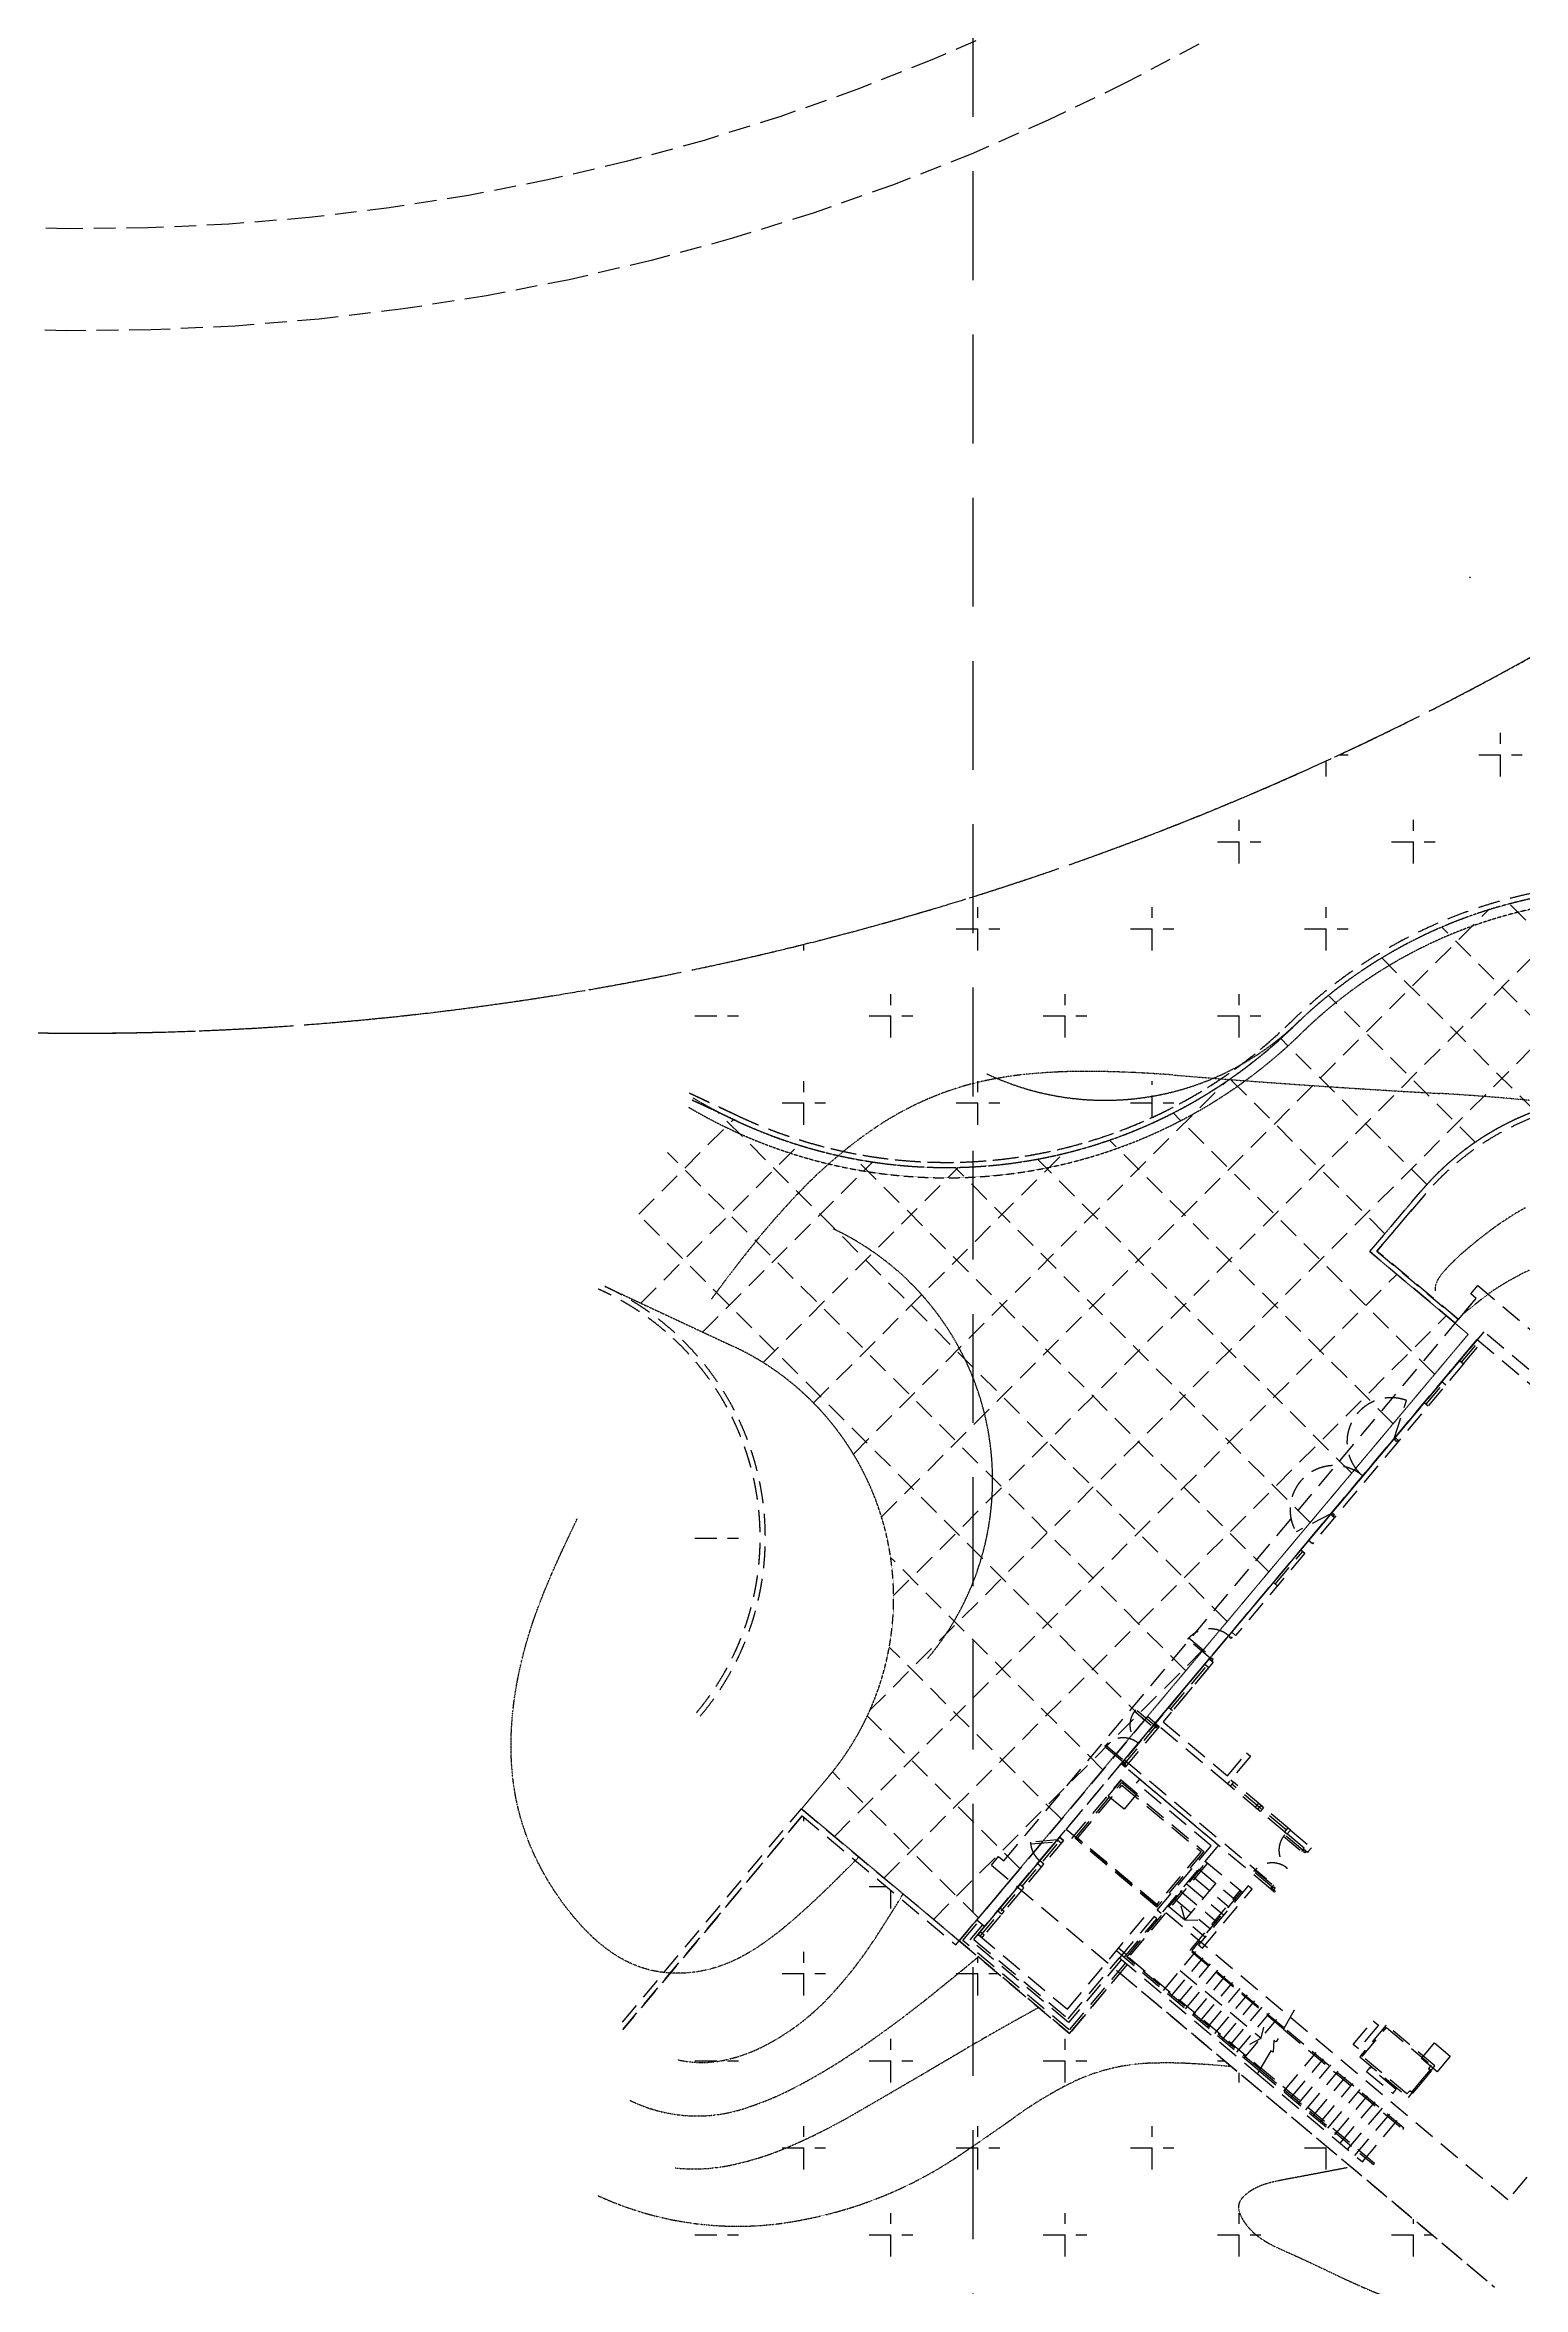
# Model space of a CAD drawing. Header units: millimetres. Extents: x 832728086 to 834530684, y 817551485 to 818349469.
# Drawn here: x 834193236 to 834236357, y 817914034 to 817979448 of the extents above; entities that cross this region are included whole.
import ezdxf

# ---------------------------------------------------------------- set-up
doc = ezdxf.new("R2010")
doc.units = ezdxf.units.MM
doc.header["$LTSCALE"] = 100
doc.linetypes.add('Hidden', pattern=[9.525, 6.35, -3.175])
doc.layers.add('+C-160', color=160, linetype='Hidden')
doc.layers.add('architecture 2$0$Default', color=7, linetype='Continuous')
doc.layers.add('architecture 2$0$000-Architecture boundary', color=1, linetype='Continuous', lineweight=35)
doc.styles.add('architecture 2$0$Standard', font='swissc.ttf')

# ---------------------------------------------------------------- blocks, each defined once
blk = doc.blocks.new('architecture 2$0$p3-s3')
at = {"layer": 'architecture 2$0$000-Architecture boundary'}
blk.add_lwpolyline([(-57698, -29469, -0.008683772), (-57632, -29474, -0.008576269), (-57565, -29481, -0.008406178), (-57500, -29491, -0.008196592), (-57435, -29502, -0.008023321), (-57370, -29516, -0.007730422), (-57307, -29531, -0.007555711), (-57243, -29548, -0.007200648), (-57181, -29568, -0.007025998), (-57118, -29589, -0.006629598), (-57057, -29612, -0.006456201), (-56995, -29636, -0.006036983), (-56935, -29662, -0.005865705), (-56874, -29690, -0.00543876), (-56814, -29719, -0.005270163), (-56754, -29750, -0.00484681), (-56695, -29781, -0.004681195), (-56636, -29815, -0.004269171), (-56578, -29849, -0.00410663), (-56519, -29885, -0.003710592), (-56462, -29921, -0.003551057), (-56404, -29959, -0.003173183), (-56346, -29997, -0.003016467), (-56289, -30037, -0.002657062), (-56232, -30077, -0.002502894), (-56175, -30118, -0.002160902), (-56119, -30159, -0.00200895), (-56062, -30202, -0.001682373), (-56006, -30245, -0.001532267), (-55949, -30288, -0.001218487), (-55893, -30332, -0.00106983), (-55837, -30376, -0.000765839), (-55781, -30420, -0.000618218), (-55725, -30465, -0.000320789), (-55669, -30510, -0.000173784), (-55613, -30555, 0.00012041), (-55557, -30600, 0.000267222), (-55501, -30645, 0.000561516), (-55445, -30690, 0.000708554), (-55388, -30734, 0.001006205), (-55332, -30779, 0.001153883), (-55275, -30823, 0.001457984), (-55219, -30867, 0.001606701), (-55162, -30910, 0.001920078), (-55105, -30953, 0.002070213), (-55048, -30995, 0.002395278), (-54990, -31037, 0.00254718), (-54932, -31078, 0.002885737), (-54874, -31118, 0.003039717), (-54816, -31158, 0.003392702), (-54758, -31196, 0.003549011), (-54699, -31234, 0.003916163), (-54639, -31270, 0.004074973), (-54580, -31306, 0.004454422), (-54520, -31340, 0.004615798), (-54459, -31374, 0.005003612), (-54399, -31405, 0.00516748), (-54337, -31436, 0.005557198), (-54276, -31465, 0.005723306), (-54213, -31493, 0.00610557), (-54151, -31519, 0.006273446), (-54087, -31544, 0.006635852), (-54023, -31567, 0.006804776), (-53959, -31588, 0.007132122), (-53894, -31607, 0.014317718), (-53762, -31640, 0.013779926), (-53629, -31666, 0.013608949), (-53493, -31685, 0.013168305), (-53357, -31696, 0.013051088), (-53220, -31700, 0.012738046), (-53082, -31697, 0.012672924), (-52944, -31687, 0.012502574), (-52807, -31670, 0.012488214), (-52671, -31646, 0.012465595), (-52536, -31616, 0.012501318), (-52402, -31578, 0.012624186), (-52271, -31534, 0.01271003), (-52142, -31484, 0.012968916), (-52016, -31427, 0.013105496), (-51893, -31363, 0.013481215), (-51774, -31293, 0.013669347), (-51659, -31217, 0.014128401), (-51548, -31135, 0.014368424), (-51442, -31046, 0.014857514), (-51342, -30952, 0.015148284), (-51247, -30851, 0.015590617), (-51159, -30745, 0.015928262), (-51076, -30632, 0.01622612), (-51001, -30514, 0.016602988), (-50933, -30390, 0.016651156), (-50874, -30261, 0.017055672), (-50821, -30124, 0.016766249), (-50778, -29985, 0.01718422), (-50743, -29837, 0.016514782), (-50719, -29688, 0.008402732), (-50710, -29609, 0.00816617), (-50703, -29531, 0.008270346), (-50699, -29450, 0.0079925), (-50698, -29369, 0.018658251), (-50699, -29334, 0.01895457), (-50703, -29300, 0.018710645), (-50710, -29266, 0.018229053), (-50719, -29232, 0.017985019), (-50730, -29199, 0.016887107), (-50744, -29167, 0.016658516), (-50760, -29135, 0.015200327), (-50778, -29104, 0.014997745), (-50799, -29074, 0.01342248), (-50822, -29044, 0.013249207), (-50847, -29014, 0.011727608), (-50874, -28986, 0.011581884), (-50903, -28957, 0.01020621), (-50934, -28930, 0.010084206), (-50967, -28903, 0.008888755), (-51001, -28877, 0.008786426), (-51039, -28851, 0.00777141), (-51077, -28826, 0.007685228), (-51117, -28801, 0.006834477), (-51159, -28777, 0.006761579), (-51203, -28754, 0.006053164), (-51247, -28731, 0.005991279), (-51294, -28709, 0.005402996), (-51342, -28688, 0.005350331), (-51392, -28667, 0.004862118), (-51442, -28647, 0.00481725), (-51495, -28627, 0.004411972), (-51548, -28608, 0.004373768), (-51603, -28590, 0.004037238), (-51659, -28572, 0.004004789), (-51716, -28555, 0.003725465), (-51774, -28539, 0.003698038), (-51833, -28523, 0.003466629), (-51893, -28508, 0.003443635), (-51954, -28494, 0.003252711), (-52016, -28480, 0.006436468), (-52143, -28455, 0.005871954), (-52271, -28432, 0.005825325), (-52403, -28412, 0.005472234), (-52536, -28395, 0.005448133), (-52671, -28381, 0.00526684), (-52807, -28369, 0.005263318), (-52945, -28360, 0.005233942), (-53082, -28355, 0.00525028), (-53220, -28352, 0.005368817), (-53357, -28352, 0.005405418), (-53493, -28355, 0.005682784), (-53629, -28361, 0.005741211), (-53762, -28369, 0.006204883), (-53894, -28381, 0.006131026), (-54023, -28396, 0.005911344), (-54151, -28414, 0.005617517), (-54275, -28434, 0.005275243), (-54399, -28457, 0.004967016), (-54519, -28483, 0.004518619), (-54639, -28510, 0.004198662), (-54757, -28539, 0.003664032), (-54874, -28569, 0.003334984), (-54990, -28601, 0.002734891), (-55105, -28635, 0.002399231), (-55218, -28669, 0.001753586), (-55332, -28704, 0.001413586), (-55444, -28740, 0.000740719), (-55557, -28776, 0.000398474), (-55669, -28813, -0.00028465), (-55781, -28849, -0.00062715), (-55893, -28886, -0.001304094), (-56006, -28921, -0.00164486), (-56119, -28957, -0.002298628), (-56232, -28991, -0.002635569), (-56347, -29025, -0.003247706), (-56462, -29057, -0.003578544), (-56578, -29088, -0.004128817), (-56695, -29117, -0.004451055), (-56815, -29145, -0.00491805), (-56935, -29170, -0.005229007), (-57057, -29193, -0.005591798), (-57181, -29214, -0.005888726), (-57307, -29232, -0.006129447), (-57435, -29248, -0.006409729), (-57566, -29260, -0.006516483), (-57698, -29269)], format="xyb", close=True, dxfattribs=at)
at = {"layer": 'architecture 2$0$000-Architecture boundary', "flags": 128}
for points in [[(-57698, -29369), (-50698, -29369)], [(-55306, -28696), (-55609, -29371)], [(-54800, -31174), (-55609, -29371)], [(-53298, -28351), (-53298, -31682)], [(-50987, -29371), (-51878, -31357)], [(-51281, -28715), (-50987, -29371)]]:
    blk.add_lwpolyline(points, dxfattribs=at)
at = {"layer": 'architecture 2$0$Default', "color": 8, "insert": (-57641, -31922), "char_height": 544.44, "width": 8283.59, "attachment_point": 7, "line_spacing_factor": 0.963855, "style": 'architecture 2$0$Standard'}
blk.add_mtext('{\\fArial|b0|i0|c0|p34;P3-S3}', dxfattribs=at)
blk = doc.blocks.new('A$C062A3D83')
at = {"layer": '+C-160', "ltscale": 5}
blk.add_line((-103017, -132688), (-103017, 83072), dxfattribs=at)
at = {"layer": '+C-160'}
for p, q in [((-87638, -47155), (-87638, -45885)), ((-92718, -47155), (-92718, -46699)), ((-92332, -46520), (-92083, -46520)), ((-88273, -46520), (-87003, -46520)), ((-95893, -49060), (-94623, -49060)), ((-95258, -49695), (-95258, -48425)), ((-90813, -49060), (-89543, -49060)), ((-90178, -49695), (-90178, -48425)), ((-106029, -74393), (-82142, -50506)), ((-105340, -71052), (-84728, -50440)), ((-102878, -52235), (-102878, -50965)), ((-97798, -52235), (-97798, -50965)), ((-92718, -52235), (-92718, -50965)), ((-81505, -56738), (-87373, -50871)), ((-105693, -68754), (-87987, -51047)), ((-103513, -51600), (-102243, -51600)), ((-98433, -51600), (-97163, -51600)), ((-93353, -51600), (-92083, -51600)), ((-84459, -56436), (-89347, -51549)), ((-107958, -52235), (-107958, -52052)), ((-86626, -56921), (-91098, -52449)), ((-105418, -54775), (-105418, -53505)), ((-100338, -54775), (-100338, -53505)), ((-95258, -54775), (-95258, -53505)), ((-88371, -57827), (-92656, -53543)), ((-111133, -54140), (-109863, -54140)), ((-106053, -54140), (-104783, -54140)), ((-100973, -54140), (-99703, -54140)), ((-95893, -54140), (-94623, -54140)), ((-89788, -59063), (-94048, -54802)), ((-107958, -57315), (-107958, -56045)), ((-106513, -66922), (-95661, -56070)), ((-102878, -57315), (-102878, -56045)), ((-97798, -57102), (-97798, -56045)), ((-91008, -60494), (-95525, -55977)), ((-109865, -57064), (-111291, -56397)), ((-111291, -56397), (-109865, -57064)), ((-111219, -56596), (-109928, -57199)), ((-108593, -56680), (-107323, -56680)), ((-103513, -56680), (-102243, -56680)), ((-98433, -56680), (-97163, -56680)), ((-112774, -59925), (-110011, -57161)), ((-95607, -71805), (-110462, -56950)), ((-89557, -64596), (-97184, -56970)), ((-112717, -62519), (-108104, -57906)), ((-96816, -73247), (-111935, -58129)), ((-107675, -65432), (-100405, -58162)), ((-90767, -66038), (-99042, -57763)), ((-110910, -63363), (-105948, -58401)), ((-109147, -64253), (-103453, -58559)), ((-94397, -70363), (-106442, -58318)), ((-93187, -68922), (-103548, -58561)), ((-91977, -67480), (-101139, -58318)), ((-91453, -61018), (-89969, -59269)), ((-91241, -61000), (-89855, -59366)), ((-89855, -59366), (-91241, -61000)), ((-98026, -74689), (-112779, -59936)), ((-88962, -63108), (-91453, -61018)), ((-88865, -62993), (-91241, -61000)), ((-91241, -61000), (-88865, -62993)), ((-107061, -78076), (-90664, -61680)), ((-88504, -62252), (-88295, -62003)), ((-88504, -62252), (-88295, -62003)), ((-88295, -62003), (-75873, -72427)), ((-88295, -62003), (-72775, -75026)), ((-102123, -78793), (-88351, -62381)), ((-88865, -62993), (-88351, -62381)), ((-88351, -62381), (-88504, -62252)), ((-88351, -62381), (-88504, -62252)), ((-105619, -79286), (-89222, -62889)), ((-88124, -63354), (-97708, -74776)), ((-75867, -73639), (-88124, -63354)), ((-100305, -77871), (-88317, -63584)), ((-88317, -63584), (-98698, -75956)), ((-88831, -64197), (-88317, -63584)), ((-88773, -64245), (-88259, -63632)), ((-88716, -64293), (-88202, -63681)), ((-88317, -63584), (-88202, -63681)), ((-88317, -63584), (-76060, -73869)), ((-88285, -63546), (-88252, -63508)), ((-90714, -66442), (-88831, -64197)), ((-88716, -64293), (-90599, -66538)), ((-88831, -64197), (-88716, -64293)), ((-88831, -64197), (-88716, -64293)), ((-90737, -66468), (-90381, -65357)), ((-89802, -65471), (-89288, -64858)), ((-89345, -64810), (-89230, -64906)), ((-89859, -65423), (-89744, -65519)), ((-92591, -68678), (-90714, -66442)), ((-90599, -66538), (-92476, -68775)), ((-90737, -66468), (-90714, -66442)), ((-90698, -66501), (-90737, -66468)), ((-90715, -66520), (-90698, -66501)), ((-90676, -66552), (-90715, -66520)), ((-90599, -66538), (-90714, -66442)), ((-90638, -66506), (-90676, -66552)), ((-92569, -68652), (-93601, -69195)), ((-93234, -69444), (-92591, -68678)), ((-92569, -68652), (-92591, -68678)), ((-92591, -68678), (-92476, -68775)), ((-92530, -68684), (-92569, -68652)), ((-92514, -68665), (-92530, -68684)), ((-92476, -68697), (-92514, -68665)), ((-92476, -68775), (-93119, -69541)), ((-92515, -68743), (-92476, -68697)), ((-111133, -69380), (-109863, -69380)), ((-99236, -76131), (-105426, -69941)), ((-95477, -72118), (-93459, -69713)), ((-93344, -69809), (-95362, -72214)), ((-94205, -70718), (-93402, -69761)), ((-93459, -69713), (-93344, -69809)), ((-93459, -69713), (-93344, -69809)), ((-93119, -69541), (-93234, -69444)), ((-94262, -70670), (-94148, -70767)), ((-100446, -77573), (-105467, -72552)), ((-104177, -80496), (-96232, -72550)), ((-96762, -72326), (-96729, -72288)), ((-96110, -72873), (-96762, -72326)), ((-96729, -72288), (-96078, -72834)), ((-95564, -72221), (-95542, -72195)), ((-95526, -72254), (-95564, -72221)), ((-95542, -72273), (-95526, -72254)), ((-95504, -72305), (-95542, -72273)), ((-95465, -72259), (-95504, -72305)), ((-95362, -72214), (-95477, -72118)), ((-97592, -74638), (-96133, -72899)), ((-96018, -72996), (-97477, -74735)), ((-97322, -74316), (-96262, -73053)), ((-97265, -74365), (-96204, -73101)), ((-96147, -73149), (-97207, -74413)), ((-96262, -73053), (-96147, -73149)), ((-96110, -72873), (-96133, -72899)), ((-96133, -72899), (-96018, -72996)), ((-96078, -72834), (-96110, -72873)), ((-96072, -72905), (-96110, -72873)), ((-96056, -72885), (-96072, -72905)), ((-96018, -72918), (-96056, -72885)), ((-96056, -72964), (-96018, -72918)), ((-101656, -79014), (-106107, -74563)), ((-98278, -74383), (-98310, -74421)), ((-98310, -74421), (-97782, -74864)), ((-97750, -74826), (-98278, -74383)), ((-97207, -74413), (-97322, -74316)), ((-97938, -74583), (-102909, -80508)), ((-102679, -80701), (-97708, -74776)), ((-97938, -74583), (-101949, -79363)), ((-98698, -75956), (-97708, -74776)), ((-98640, -76004), (-97650, -74824)), ((-97593, -74873), (-98583, -76052)), ((-97708, -74776), (-97938, -74583)), ((-97708, -74776), (-97938, -74583)), ((-97782, -74864), (-97750, -74826)), ((-97750, -74826), (-97727, -74799)), ((-97711, -74858), (-97750, -74826)), ((-97727, -74799), (-97708, -74776)), ((-97612, -74896), (-97727, -74799)), ((-97727, -74877), (-97711, -74858)), ((-97689, -74909), (-97727, -74877)), ((-97708, -74776), (-97592, -74638)), ((-97708, -74776), (-97592, -74638)), ((-97708, -74776), (-97593, -74873)), ((-97708, -74776), (-97593, -74873)), ((-95601, -76544), (-97708, -74776)), ((-97650, -74863), (-97689, -74909)), ((-97593, -74873), (-97612, -74896)), ((-97477, -74735), (-95600, -76309)), ((-99178, -75455), (-99145, -75417)), ((-98649, -75898), (-99178, -75455)), ((-99145, -75417), (-98617, -75860)), ((-98698, -75956), (-98601, -75841)), ((-98617, -75860), (-98649, -75898)), ((-98601, -75841), (-94254, -79489)), ((-94926, -75739), (-95601, -76544)), ((-95600, -76309), (-95041, -75643)), ((-95041, -75643), (-94926, -75739)), ((-102866, -80456), (-107126, -76196)), ((-100139, -78140), (-98693, -76417)), ((-100048, -78132), (-98685, -76508)), ((-99077, -76898), (-98691, -76438)), ((-98698, -75956), (-98672, -75925)), ((-98583, -76052), (-98698, -75956)), ((-94350, -79604), (-98698, -75956)), ((-98583, -76052), (-98698, -75956)), ((-98691, -76438), (-98231, -76824)), ((-98685, -76508), (-96295, -78514)), ((-98649, -75898), (-98672, -75925)), ((-98672, -75925), (-98557, -76022)), ((-98611, -75931), (-98649, -75898)), ((-98595, -75911), (-98611, -75931)), ((-98557, -75944), (-98595, -75911)), ((-98595, -75989), (-98557, -75944)), ((-98557, -76022), (-98583, -76052)), ((-98258, -76521), (-98161, -76406)), ((-96075, -78353), (-98258, -76521)), ((-98161, -76406), (-95863, -78334)), ((-95428, -76493), (-95525, -76608)), ((-95505, -76429), (-95428, -76493)), ((-93839, -77827), (-95428, -76493)), ((-99977, -78126), (-98679, -76579)), ((-98617, -77283), (-99077, -76898)), ((-98679, -76579), (-96365, -78520)), ((-98231, -76824), (-98617, -77283)), ((-95525, -76608), (-95601, -76544)), ((-93935, -77942), (-95525, -76608)), ((-93887, -77884), (-95476, -76551)), ((-94700, -77104), (-94797, -77219)), ((-94624, -77168), (-94720, -77283)), ((-94624, -77168), (-94700, -77104)), ((-94624, -77168), (-94547, -77232)), ((-77689, -77071), (-87427, -88676)), ((-113252, -83500), (-108023, -77269)), ((-108005, -77480), (-113234, -83711)), ((-113234, -83711), (-108005, -77480)), ((-113234, -83711), (-108005, -77480)), ((-108023, -77269), (-103427, -81125)), ((-108005, -77480), (-103523, -81240)), ((-108005, -77480), (-103523, -81240)), ((-108005, -77480), (-103523, -81240)), ((-107958, -77635), (-107958, -77519)), ((-94797, -77219), (-94720, -77283)), ((-94644, -77347), (-94720, -77283)), ((-94547, -77232), (-94644, -77347)), ((-93839, -77827), (-93935, -77942)), ((-93762, -77891), (-93839, -77827)), ((-103004, -81088), (-100321, -77890)), ((-102876, -80935), (-100497, -78101)), ((-102818, -80983), (-100440, -78149)), ((-100383, -78197), (-102761, -81032)), ((-100562, -78177), (-101347, -78246)), ((-101347, -78246), (-101342, -78296)), ((-101342, -78296), (-100557, -78227)), ((-100497, -78101), (-100562, -78177)), ((-100562, -78177), (-100447, -78274)), ((-100557, -78227), (-100562, -78177)), ((-100383, -78197), (-100497, -78101)), ((-100497, -78101), (-100383, -78197)), ((-100447, -78274), (-100383, -78197)), ((-87427, -88676), (-100305, -77871)), ((-97657, -80138), (-100048, -78132)), ((-97664, -80067), (-99977, -78126)), ((-97649, -80229), (-96075, -78353)), ((-95863, -78334), (-97535, -80326)), ((-95978, -78238), (-95978, -78238)), ((-93930, -78031), (-93963, -78069)), ((-93963, -78069), (-93434, -78512)), ((-93935, -77942), (-93858, -78006)), ((-93402, -78474), (-93930, -78031)), ((-93858, -78006), (-93762, -77891)), ((-93360, -78424), (-93858, -78006)), ((-93762, -77891), (-93149, -78405)), ((-93434, -78512), (-93402, -78474)), ((-93402, -78474), (-93380, -78447)), ((-93364, -78506), (-93402, -78474)), ((-93380, -78447), (-93360, -78424)), ((-93265, -78543), (-93380, -78447)), ((-93149, -78405), (-93246, -78520)), ((-102485, -78913), (-102276, -78664)), ((-102485, -78913), (-87811, -91226)), ((-102276, -78664), (-102123, -78793)), ((-101076, -78790), (-101140, -78867)), ((-101140, -78867), (-101025, -78963)), ((-100961, -78887), (-101076, -78790)), ((-101025, -78963), (-100961, -78887)), ((-98541, -81603), (-96224, -78841)), ((-96193, -78867), (-98484, -81598)), ((-96365, -78520), (-97664, -80067)), ((-96295, -78514), (-97657, -80138)), ((-96442, -79024), (-95369, -79923)), ((-96249, -78794), (-95177, -79694)), ((-96224, -78841), (-96193, -78867)), ((-94830, -79103), (-94798, -79065)), ((-94302, -79546), (-94830, -79103)), ((-94798, -79065), (-94270, -79508)), ((-93380, -78525), (-93364, -78506)), ((-93342, -78557), (-93380, -78525)), ((-93303, -78511), (-93342, -78557)), ((-93246, -78520), (-93265, -78543)), ((-106053, -79540), (-105550, -79540)), ((-105418, -80175), (-105418, -79650)), ((-101949, -79363), (-103427, -81125)), ((-101655, -79480), (-101719, -79556)), ((-101719, -79556), (-101604, -79653)), ((-101540, -79576), (-101655, -79480)), ((-101604, -79653), (-101540, -79576)), ((-96982, -79667), (-95909, -80567)), ((-95944, -79441), (-96844, -80514)), ((-96802, -79453), (-95729, -80352)), ((-96673, -81376), (-95226, -79652)), ((-95196, -79678), (-96642, -81401)), ((-96622, -79238), (-95549, -80138)), ((-94997, -79518), (-96443, -81242)), ((-96328, -81338), (-94882, -79615)), ((-95226, -79652), (-95196, -79678)), ((-94882, -79615), (-94997, -79518)), ((-94254, -79489), (-94350, -79604)), ((-94350, -79604), (-94325, -79573)), ((-94235, -79700), (-94350, -79604)), ((-94302, -79546), (-94325, -79573)), ((-94325, -79573), (-94210, -79669)), ((-94270, -79508), (-94302, -79546)), ((-94264, -79578), (-94302, -79546)), ((-94248, -79559), (-94264, -79578)), ((-94209, -79591), (-94248, -79559)), ((-94248, -79637), (-94209, -79591)), ((-94210, -79669), (-94235, -79700)), ((-102233, -80169), (-102297, -80246)), ((-102297, -80246), (-102182, -80342)), ((-102118, -80265), (-102233, -80169)), ((-102182, -80342), (-102118, -80265)), ((-100271, -83121), (-97893, -80286)), ((-97740, -80415), (-98752, -81621)), ((-97663, -80479), (-97740, -80415)), ((-97535, -80326), (-97649, -80229)), ((-97342, -80096), (-96269, -80996)), ((-97162, -79882), (-96089, -80781)), ((-96961, -80106), (-96844, -80514)), ((-103427, -81125), (-102909, -80508)), ((-103321, -81116), (-102852, -80556)), ((-103110, -81098), (-102737, -80653)), ((-100237, -83508), (-103110, -81098)), ((-103004, -81088), (-100247, -83402)), ((-102909, -80508), (-102679, -80701)), ((-102812, -80859), (-102876, -80935)), ((-102876, -80935), (-100271, -83121)), ((-102876, -80935), (-102761, -81032)), ((-102761, -81032), (-102876, -80935)), ((-102697, -80955), (-102812, -80859)), ((-102761, -81032), (-102697, -80955)), ((-98611, -81609), (-97663, -80479)), ((-96844, -80514), (-96463, -80524)), ((-107958, -82715), (-107958, -81445)), ((-103523, -81240), (-103427, -81125)), ((-103523, -81240), (-103427, -81125)), ((-103427, -81125), (-100210, -83825)), ((-100210, -83825), (-103427, -81125)), ((-103427, -81125), (-100210, -83825)), ((-100219, -83719), (-103321, -81116)), ((-102878, -82715), (-102878, -81586)), ((-100247, -83402), (-98752, -81621)), ((-98695, -81670), (-100237, -83508)), ((-98580, -81766), (-100219, -83719)), ((-98611, -81609), (-98841, -81416)), ((-98547, -81532), (-98777, -81340)), ((-98752, -81621), (-94723, -85002)), ((-94672, -84914), (-98611, -81609)), ((-94654, -84864), (-98541, -81603)), ((-98484, -81598), (-94633, -84829)), ((-97470, -82567), (-96522, -81437)), ((-97255, -82747), (-96307, -81617)), ((-96698, -81406), (-96673, -81376)), ((-93969, -83696), (-96698, -81406)), ((-96642, -81401), (-93949, -83661)), ((-96443, -81242), (-96328, -81338)), ((-108593, -82080), (-107323, -82080)), ((-103513, -82080), (-102289, -82080)), ((-98522, -81814), (-100210, -83825)), ((-100210, -83825), (-98731, -82063)), ((-100210, -83825), (-98731, -82063)), ((-98731, -82063), (-87806, -91230)), ((-98731, -82063), (-87811, -91226)), ((-97041, -82927), (-96093, -81797)), ((-96979, -81984), (-94620, -83962)), ((-96826, -83107), (-95878, -81977)), ((-96612, -83287), (-95664, -82157)), ((-96397, -83467), (-95449, -82337)), ((-96183, -83647), (-95235, -82517)), ((-95968, -83827), (-95020, -82697)), ((-95754, -84007), (-94806, -82877)), ((-95539, -84187), (-94591, -83057)), ((-95325, -84367), (-94377, -83237)), ((-95110, -84547), (-94162, -83417)), ((-94620, -83962), (-94536, -83644)), ((-93651, -83145), (-94185, -84071)), ((-93949, -83661), (-93969, -83696)), ((-93949, -83661), (-93969, -83696)), ((-93969, -83696), (-90482, -86622)), ((-90456, -86592), (-93949, -83661)), ((-91930, -84148), (-91351, -83458)), ((-91198, -83587), (-91777, -84276)), ((-90968, -83584), (-91739, -84504)), ((-91669, -84497), (-90962, -83655)), ((-91351, -83458), (-91198, -83587)), ((-89551, -84773), (-90968, -83584)), ((-90962, -83655), (-89659, -84747)), ((-105418, -85255), (-105418, -83985)), ((-100338, -85255), (-100338, -83985)), ((-94953, -84142), (-94620, -83962)), ((-94335, -84331), (-94802, -85138)), ((-94271, -84368), (-94335, -84331)), ((-94250, -84033), (-94271, -84368)), ((-94185, -84071), (-94250, -84033)), ((-93961, -85511), (-93013, -84381)), ((-91777, -84276), (-91930, -84148)), ((-89945, -84560), (-89560, -84100)), ((-89560, -84100), (-89100, -84486)), ((-111133, -84620), (-109863, -84620)), ((-106053, -84620), (-104783, -84620)), ((-100973, -84620), (-99703, -84620)), ((-95893, -84620), (-95684, -84620)), ((-95258, -85255), (-95258, -84977)), ((-94737, -84991), (-91666, -87567)), ((-94723, -85002), (-94672, -84914)), ((-94672, -84914), (-92460, -86771)), ((-94633, -84829), (-94654, -84864)), ((-94633, -84829), (-94654, -84864)), ((-94654, -84864), (-91340, -87645)), ((-91314, -87614), (-94633, -84829)), ((-93747, -85691), (-92799, -84561)), ((-93532, -85871), (-92584, -84741)), ((-93318, -86051), (-92370, -84921)), ((-91739, -84504), (-90322, -85693)), ((-90366, -85590), (-91669, -84497)), ((-91446, -84815), (-91542, -84930)), ((-91542, -84930), (-90776, -85573)), ((-90680, -85458), (-91446, -84815)), ((-89690, -84885), (-89963, -85211)), ((-89486, -84945), (-89945, -84560)), ((-89925, -85243), (-89652, -84917)), ((-89659, -84747), (-89740, -84843)), ((-89740, -84843), (-89663, -84908)), ((-89652, -84917), (-89690, -84885)), ((-89663, -84908), (-89551, -84773)), ((-89100, -84486), (-89486, -84945)), ((-93103, -86231), (-92155, -85101)), ((-92889, -86411), (-91941, -85281)), ((-92674, -86591), (-91726, -85461)), ((-92460, -86771), (-91512, -85641)), ((-90776, -85573), (-90680, -85458)), ((-90286, -85494), (-90366, -85590)), ((-90322, -85693), (-90209, -85559)), ((-90209, -85559), (-90286, -85494)), ((-89963, -85211), (-90236, -85536)), ((-90236, -85536), (-90198, -85568)), ((-90198, -85568), (-89925, -85243)), ((-89925, -85243), (-89963, -85211)), ((-89963, -85211), (-89925, -85243)), ((-92310, -87027), (-91297, -85821)), ((-92095, -87207), (-91083, -86001)), ((-91881, -87387), (-90868, -86181)), ((-107958, -87795), (-107958, -86525)), ((-102878, -87795), (-102878, -86525)), ((-97798, -87795), (-97798, -86525)), ((-91666, -87567), (-90654, -86361)), ((-90482, -86622), (-90456, -86592)), ((-108593, -87160), (-107323, -87160)), ((-103513, -87160), (-102243, -87160)), ((-98433, -87160), (-97163, -87160)), ((-93353, -87160), (-92657, -87160)), ((-92718, -87795), (-92718, -87109)), ((-91314, -87614), (-91340, -87645)), ((-105418, -90335), (-105418, -89065)), ((-100338, -90335), (-100338, -89065)), ((-95258, -90335), (-95258, -89065)), ((-90178, -90335), (-90178, -89240)), ((-111133, -89700), (-109863, -89700)), ((-106053, -89700), (-104783, -89700)), ((-100973, -89700), (-99703, -89700)), ((-95893, -89700), (-94623, -89700)), ((-90813, -89700), (-89630, -89700))]:
    blk.add_line(p, q, dxfattribs=at)
at = {"layer": '+C-160', "ltscale": 0.01}
for p, q in [((-109928, -57199), (-111219, -56596)), ((-91453, -61018), (-89969, -59269)), ((-88579, -63430), (-91453, -61018)), ((-113759, -62032), (-110011, -63784)), ((-103427, -81125), (-88579, -63430)), ((-107235, -76329), (-108023, -77269)), ((-108023, -77269), (-103427, -81125))]:
    blk.add_line(p, q, dxfattribs=at)
at = {"layer": '+C-160', "ltscale": 5e-05}
for p, q in [((-87613, -60169), (-87893, -60368)), ((-87214, -59911), (-87613, -60169)), ((-86916, -59742), (-87214, -59911)), ((-88365, -60734), (-88780, -61085)), ((-87893, -60368), (-88365, -60734)), ((-89075, -61362), (-89286, -61588)), ((-88780, -61085), (-89075, -61362)), ((-89544, -62084), (-89547, -62147)), ((-89539, -62037), (-89544, -62084)), ((-89529, -61993), (-89539, -62037)), ((-89510, -61932), (-89529, -61993)), ((-89491, -61885), (-89510, -61932)), ((-89465, -61835), (-89491, -61885)), ((-89433, -61781), (-89465, -61835)), ((-89377, -61700), (-89433, -61781)), ((-89341, -61654), (-89377, -61700)), ((-89286, -61588), (-89341, -61654)), ((-87715, -62062), (-87992, -62251)), ((-87422, -61885), (-87715, -62062)), ((-87045, -61681), (-87422, -61885)), ((-86783, -61553), (-87045, -61681)), ((-89547, -62147), (-89546, -62161)), ((-87992, -62251), (-88737, -62840))]:
    blk.add_line(p, q, dxfattribs=at)
at = {"layer": '+C-160'}
for points in [[(-96436, -25792, 0), (-98611, -26942, 0), (-100827, -28011, 0), (-103080, -28998, 0), (-105368, -29902, 0), (-107687, -30721, 0), (-110035, -31455, 0), (-112408, -32103, 0), (-114804, -32663, 0), (-117218, -33134, 0), (-119648, -33517, 0), (-122091, -33811, 0), (-124542, -34015, 0), (-126999, -34128, 0), (-129459, -34152, 0), (-131918, -34086, 0)], [(-102070, -25308, 0), (-104223, -26252, 0), (-106410, -27116, 0), (-108627, -27899, 0), (-110870, -28600, 0), (-113139, -29219, 0), (-115428, -29754, 0), (-117735, -30204, 0), (-120057, -30570, 0), (-122391, -30851, 0), (-124734, -31046, 0), (-127083, -31155, 0), (-129433, -31177, 0), (-131784, -31114, 0)]]:
    blk.add_polyline3d(points, dxfattribs=at)
at = {"layer": '+C-160', "ltscale": 3}
for centre, radius, start, end in [((-129025, 32290), 86934, 259.21775, 310.6962), ((-74852, -2178), 110472, 212.03385, 267.99283)]:
    blk.add_arc(centre, radius, start, end, dxfattribs=at)
at = {"layer": '+C-160'}
for centre, radius, start, end in [((-83792, -64509), 14250, 78.98389, 134.36505), ((-83792, -64509), 14100, 78.98389, 134.36505), ((-103790, -44063), 14500, 253.03931, 314.36505), ((-103790, -44063), 14350, 253.03914, 314.36488), ((-83792, -64509), 8100, 50, 139.69361), ((-83792, -64509), 7950, 50, 139.69361), ((-103831, -44170), 14386, 244.92362, 253.07148), ((-103831, -44169), 14236, 244.92346, 253.07131), ((-117167, -69364), 7936, 319.94986, 66.15222), ((-117167, -69364), 8086, 319.94986, 65.06702), ((-73200, 51713), 154500, 239.00005, 257.42225), ((-73200, 51713), 155000, 239.00005, 257.42225)]:
    blk.add_arc(centre, radius, start, end, dxfattribs=at)
at = {"layer": '+C-160', "ltscale": 0.01}
for centre, radius, start, end in [((-83792, -64509), 14100, 78.98389, 134.36505), ((-83792, -64509), 14100, 78.98389, 134.36505), ((-83792, -64509), 13800, 78.98389, 134.36505), ((-103790, -44063), 14800, 239.43158, 314.36505), ((-103790, -44063), 14500, 239.31691, 314.36505), ((-103790, -44063), 14500, 244.95581, 314.36505), ((-83792, -64509), 8100, 50, 139.69361), ((-113439, -71122), 8100, 320, 64.95581), ((-73200, 51713), 155300, 239.00005, 257.42224), ((-73200, 51713), 155000, 239.00005, 257.42224), ((-73200, 51713), 155000, 239.00005, 257.42224)]:
    blk.add_arc(centre, radius, start, end, dxfattribs=at)
at = {"layer": '+C-160', "ltscale": 0.03}
for centre, start, end in [((-99173, -48501), 244.77558, 313.85509), ((-83792, -64509), 50, 139.69361), ((-110552, -67680), 320, 64.77558)]:
    blk.add_arc(centre, 8100, start, end, dxfattribs=at)
at = {"layer": '+C-160', "ltscale": 5e-05}
for centre, radius, start, end in [((-100651, -65158), 9351, 105.25184, 125.56815), ((-100336, -66950), 11164, 95.45708, 104.39415), ((-99713, -73876), 18118, 89.62344, 95.33467), ((-99934, -90873), 35116, 85.49345, 89.44444), ((-73782, 226069), 282903, 265.25673, 266.83114), ((-93395, -125028), 68741, 84.34392, 86.68489), ((-98031, -68891), 13911, 125.40228, 136.80082), ((-92258, -74551), 21995, 136.34714, 140.73218), ((-78283, -85941), 40024, 140.77087, 143.97964), ((-145111, -55438), 46853, 327.03008, 328.73662), ((-115918, -74560), 11955, 316.14429, 327.77327), ((-146172, -29900), 67431, 308.741, 309.95197), ((-112265, -78028), 6919, 295.30377, 315.89876), ((-125991, -55608), 34752, 304.55126, 309.31406), ((-29057, -213118), 148674, 118.98864, 119.92715), ((-111225, -80112), 4590, 281.55029, 294.6814), ((-116841, -68924), 18595, 297.6783, 304.6003), ((-282886, 219230), 352685, 299.99789, 300.62358), ((-110931, -81525), 3147, 257.02789, 281.46566), ((-97659, -90385), 5695, 91.01734, 118.2538), ((-97368, -96899), 12214, 86.54005, 91.84291), ((-97770, -107738), 23059, 84.29636, 87.16848), ((-112385, -77438), 8985, 288.21111, 297.73111), ((-94549, -96384), 12452, 117.79194, 125.47949), ((-111069, -81798), 4434, 243.75981, 289.66448), ((-115580, -70422), 18186, 293.6701, 299.75073), ((-136275, -38093), 59234, 303.38511, 305.61956), ((-111158, -82566), 5211, 263.91762, 282.76646), ((-111900, -79010), 8844, 282.36321, 294.17119), ((-110249, -77263), 12207, 280.79677, 302.55181), ((-109895, -79744), 9705, 245.17083, 281.48652)]:
    blk.add_arc(centre, radius, start, end, dxfattribs=at)
at = {"layer": '+C-160'}
for centre, major_axis, start_param, end_param in [((-129025, 32290), (-29025, 81945), 2.612995, 3.454055), ((-83792, -64509), (-3334, 13854), -0.428457, 0.538127), ((-103790, -44063), (-8628, 11466), 2.05941, 3.27083), ((-83792, -64509), (5871, 5360), 0.132701, 1.69815), ((-117167, -69364), (-7918, 525), 2.508759, 4.362357), ((-90823, -66571), (-213, 1274), -0.51472, 2.277807), ((-92483, -68549), (-1286, 114), 4.103004, 6.895531), ((-96110, -72873), (847, 74), 0.785398, 2.356194), ((-97756, -74833), (-660, 203), -0.341276, 1.170663), ((-98643, -75891), (184, 666), -0.428714, 1.083224), ((-100597, -78213), (740, 120), 3.091063, 3.85897), ((-93408, -78481), (560, 405), 1.876421, 3.38836), ((-94296, -79539), (-343, 600), -1.217136, 0.294803), ((-72777, 52589), (-148545, 45884), 1.349548, 1.668117)]:
    blk.add_ellipse(centre, major_axis=major_axis, ratio=1, start_param=start_param, end_param=end_param, dxfattribs=at)
at = {"layer": '+C-160', "ltscale": 4}
blk.add_rational_spline([(-215332, 21867), (-209081, -29894), (-160475, -48755), (-111869, -67617), (-72340, -33621)], [1, 0.857594331287, 1, 0.857594331287, 1], degree=2, knots=[45.922161, 45.922161, 45.922161, 47.002605, 47.002605, 48.08305, 48.08305, 48.08305], dxfattribs=at)
at = {"layer": '+C-160', "ltscale": 5e-05}
for points in [[(-296848, -26983), (-291366, -32081), (-295855, -38319), (-303781, -47656), (-318196, -73269), (-309360, -93474), (-283638, -103343), (-243086, -110445), (-227444, -123714), (-223395, -134705), (-216760, -144404), (-209774, -151196), (-202066, -157173), (-186237, -166002), (-170522, -170541), (-165682, -170396), (-156246, -168405), (-151883, -167137), (-148806, -164614), (-145035, -161002), (-143718, -159179), (-140359, -155166), (-137073, -151867), (-129325, -146113), (-122013, -142382), (-115421, -140274), (-110402, -138359), (-105272, -133214), (-103824, -129495), (-103593, -128494)], [(-106351, -78672), (-108355, -80583), (-110612, -81926), (-112591, -81936), (-114954, -80064), (-116308, -77184), (-115948, -72092), (-114570, -68814)], [(-92113, -87743), (-93871, -88077), (-95006, -88475), (-95265, -88788), (-95107, -89329), (-93741, -90255), (-91836, -91144), (-88993, -92151), (-86337, -92543), (-82420, -91913)]]:
    blk.add_spline(points, degree=3, dxfattribs=at)
at = {"layer": '+C-160', "xscale": 0.0009999999999999985, "yscale": 0.0009999999999999985, "zscale": 0.0009999999999999985, "rotation": 131.612287846647}
blk.add_blockref('architecture 2$0$p3-s3', (-88583, -41327), dxfattribs=at)

msp = doc.modelspace()

# ---------------------------------------------------------------- block references
at = {"layer": '+C-160', "ltscale": 5}
msp.add_blockref('A$C062A3D83', (834323333.3128, 818005260.0327), dxfattribs=at)

doc.saveas('drawing.dxf')
